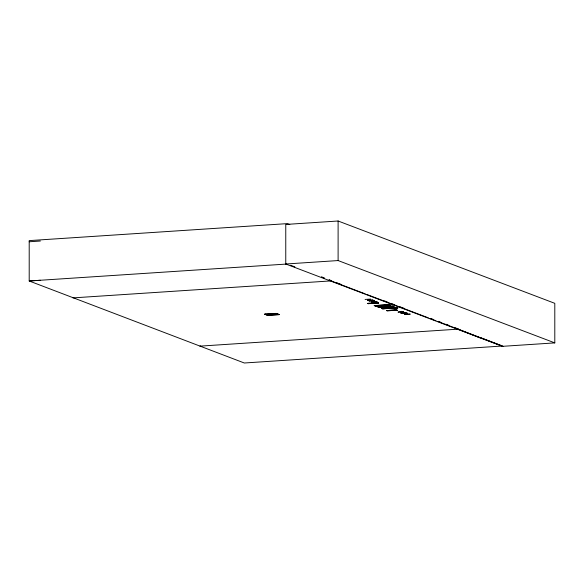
<?xml version="1.0" encoding="UTF-8"?>
<svg xmlns="http://www.w3.org/2000/svg" width="584" height="584" viewBox="0 0 584 584"><rect width="100%" height="100%" fill="white"/><g stroke="black" fill="none" stroke-linecap="round" stroke-linejoin="round"><path stroke-width="0.88" d="M267.53 315.294L278.743 314.579M365.095 299.439L370.643 299.074M374.541 300.621L368.993 301.001L374.651 300.592M402.062 313.55L407.734 313.25L402.172 313.52M403.595 311.659L398.179 312.09M403.705 311.659L398.142 312.038M275.67 313.367L278.889 314.572M275.312 313.455L278.356 314.666M377.914 302.76L367.635 303.395L377.87 302.826M368.248 303.651L378.461 303.059M389.491 304.622L374.103 305.585L374.483 305.761M375.067 305.855L390.316 305.096M390.462 305.155L375.14 306.016L390.331 305.089M378.016 306.958L393.404 306.235L377.994 306.95M394.127 306.527L379.191 307.571M396.981 307.615L381.513 308.403L381.892 308.578M396.711 309.9L386.55 310.586M386.447 310.549L396.602 309.943M386.593 310.608L397.193 310.184M387.046 310.79L397.361 310.235L387.024 310.768M371.986 300.286L372.271 300.95L371.796 300.293M374.3 301.738L374.074 301.636M401.157 311.338L401.004 311.995L401.317 311.396M267.837 315.316L264.669 314.104L276.21 313.462L264.64 314.221L267.72 315.389L279.247 314.623M29.2 241.769L40.398 241.017M40.398 280.24L29.2 280.992L29.2 240.615L287.335 223.621L289.803 224.555M286.43 264.063L29.2 280.992L244.324 363L502.247 346.02M338.107 221L285.766 224.446L285.766 264.004L502.459 346.334L554.8 342.888L554.8 303.33L338.107 221L338.107 260.559L554.8 342.888M285.766 264.004L338.107 260.559M72.956 297.891L331.697 280.853L329.15 279.882M371.482 300.585L373.081 300.461M377.009 301.534L371.424 301.928L376.972 301.563M406.165 312.637L400.485 312.966L406.033 312.601M405.121 313.535L407.172 314.316M410.172 314.163L404.493 314.491L410.063 314.046M200.538 346.093L199.932 346.137L458.703 329.113M368.234 303.629L378.366 302.935M368.234 303.643L378.563 303.096M374.322 305.688L389.513 304.629M377.921 307.053L393.017 306.089M381.754 308.513L396.996 307.593M397.719 307.892L382.403 308.753L397.814 307.804M397.872 307.972L382.549 308.834M368.008 299.446L370.066 300.118M372.015 300.972L372.096 300.293M403.34 312.754L401.128 311.914M401.033 311.995L401.047 311.323M290.686 265.275L294.869 266.859M321.653 277.035L324.164 277.991M329.186 279.904L331.697 280.853M336.815 282.795L341.078 284.415M384.549 300.935L387.104 301.906M392.222 303.848L394.777 304.819M399.887 306.761L404.15 308.381M430.576 318.426L433.131 319.397M438.248 321.339L440.803 322.31M445.921 324.251L448.476 325.222M455.294 327.814L457.856 328.785M331.946 281.218L365.19 293.847M366.891 294.497L428.262 317.813M429.97 318.462L435.934 320.733M437.642 321.375L457.243 328.828M481.099 337.888L501.641 345.692M371.818 300.891L374.278 301.716M367.548 300.439L373.096 300.074L367.548 300.453M275.845 313.382L279.276 314.608L276.203 313.433M265.063 314.126L268.1 315.199M321.514 276.962L324.054 277.933M503.028 346.319L458.097 329.15L480.282 337.91M394.054 306.505L379.031 307.491M372.256 300.358L372.242 300.957"/></g></svg>
